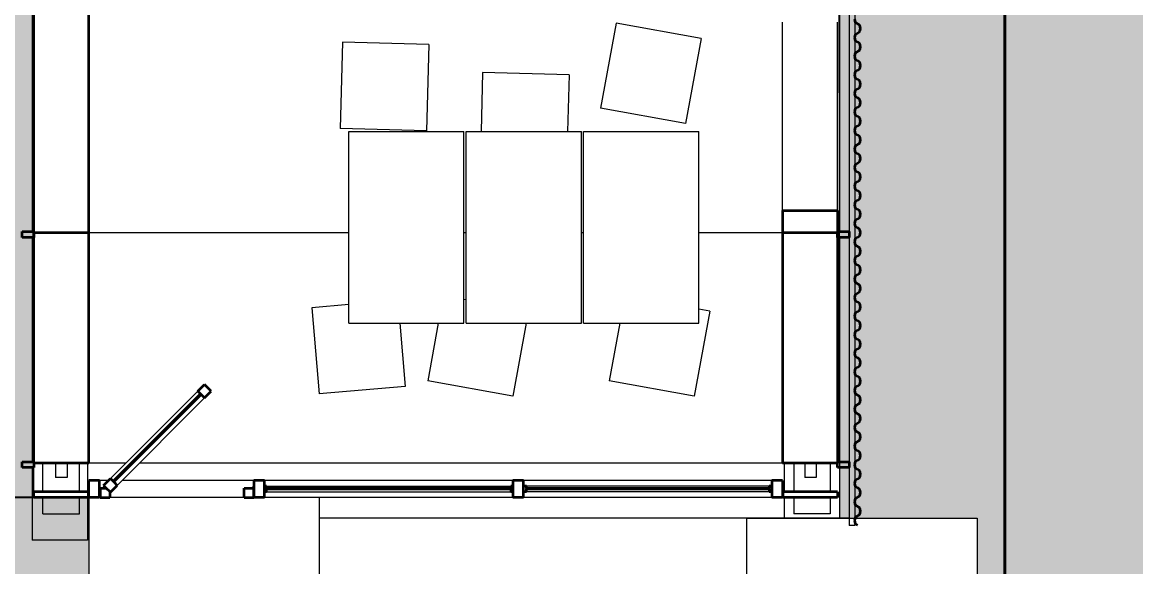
# Model space of a CAD drawing. Header units: millimetres. Extents: x 340455 to 340556, y 7380652 to 7380707.
# Drawn here: x 340482.6 to 340488.4, y 7380677.87 to 7380680.71 of the extents above; entities that cross this region are included whole.
import ezdxf

# ---------------------------------------------------------------- set-up
doc = ezdxf.new("R2010")
doc.units = ezdxf.units.MM
for name, color, linetype, lineweight in [('Anotações', 14, 'Continuous', 5), ('Cortado', 7, 'Continuous', 35), ('Hachuras', 8, 'Continuous', 5), ('Visto', 144, 'Continuous', 5)]:
    doc.layers.add(name, color=color, linetype=linetype, lineweight=lineweight)
doc.layers.add('Esgoto', color=36, linetype='Continuous', lineweight=40, true_color=0x7a3b00)
doc.styles.add('UFABCSBC$0$ROMANS', font='arial.ttf')
doc.dimstyles.new('DIM', dxfattribs={"dimscale": 0.125, "dimtxt": 2.5, "dimasz": 2.5, "dimexe": 1, "dimexo": 1, "dimgap": 1.5, "dimtad": 1, "dimzin": 4, "dimtxsty": 'UFABCSBC$0$ROMANS', "dimcen": 0.09, "dimclrt": 256, "dimadec": 0, "dimazin": 0, "dimtfac": 1, "dimtix": 1, "dimtofl": 0, "dimtmove": 2, "dimatfit": 3, "dimfxl": 1, "dimtolj": 1, "dimtzin": 0, "dimarcsym": 0})

# ---------------------------------------------------------------- blocks, each defined once
blk = doc.blocks.new('SHAPE2DVIEW008')
at = {"color": 0}
for p, q in [((-3023.5, -4647), (-2993.5, -4647)), ((-3023.5, -4707), (-3023.5, -4647)), ((-2993.5, -4647), (-2993.5, -4707)), ((-1823.5, -4647), (-1793.5, -4647)), ((-1823.5, -4707), (-1823.5, -4647)), ((-1793.5, -4647), (-1793.5, -4707)), ((-3401.9, -4986.8), (-3401.9, -4698.5)), ((-3023.5, -4698.5), (-3401.9, -4698.5)), ((-3401.9, -4986.8), (-3401.9, -4698.5)), ((-3023.5, -4698.5), (-3401.9, -4698.5)), ((-3265.1, -4754.5), (-3180.1, -4754.5)), ((-3265.1, -4754.5), (-3265.1, -4944.5)), ((-3180.1, -4707), (-3150.1, -4707)), ((-3180.1, -4990.6), (-3180.1, -4707)), ((-3150.1, -4990.6), (-3150.1, -4707)), ((-3150.1, -4754.5), (-3000, -4754.5)), ((-2993.5, -4707), (-3023.5, -4707)), ((-3000, -4707), (-1800, -4707)), ((-3000, -4993), (-3000, -4707)), ((-1823.5, -4698.5), (-2993.5, -4698.5)), ((-1823.5, -4698.5), (-2993.5, -4698.5)), ((-1793.5, -4707), (-1823.5, -4707)), ((-1800, -4993), (-1800, -4707)), ((-1800, -4707), (-600, -4707)), ((-1800, -4993), (-1800, -4707)), ((-623.5, -4698.5), (-1793.5, -4698.5)), ((-623.5, -4698.5), (-1793.5, -4698.5)), ((-3000, -4820.6), (-3075.1, -4820.6)), ((-3075.1, -4880.6), (-3075.1, -4820.6)), ((-3000, -4880.6), (-3075.1, -4880.6)), ((-3180.1, -4986.8), (-3401.9, -4986.8)), ((-3180.1, -4986.8), (-3401.9, -4986.8)), ((-3265.1, -4944.5), (-3180.1, -4944.5)), ((-3150.1, -4944.5), (-3000, -4944.5)), ((-3000, -4986.8), (-3150.1, -4986.8)), ((-3000, -4986.8), (-3150.1, -4986.8)), ((-4378.9, -4994.7), (-3180.1, -4994.7)), ((-3180.1, -4990.6), (-3180.1, -4993)), ((-3150.1, -4990.6), (-3180.1, -4990.6)), ((-3180.1, -4993), (-3090.1, -4993)), ((-3180.1, -5048.8), (-3180.1, -4993)), ((-3150.1, -4990.6), (-3150.1, -4993)), ((-3090.1, -5048.8), (-3090.1, -4993)), ((-3000, -4993), (-1800, -4993)), ((-3000, -5187), (-3000, -4993)), ((-1800, -6347.3), (-1800, -4993)), ((-1800, -6347.3), (-1800, -4993)), ((-1800, -4993), (-600, -4993)), ((-3180.1, -5852.6), (-3180.1, -5048.8)), ((-3180.1, -5048.8), (-3150.1, -5048.8)), ((-3150.1, -5048.8), (-3120.1, -5048.8)), ((-3120.1, -5048.8), (-3090.1, -5048.8)), ((-3090.1, -5096.9), (-3090.1, -5048.8)), ((-3090.1, -5852.6), (-3090.1, -5167.6)), ((-3000, -8607), (-3000, -5257.7)), ((-3180.1, -5908.4), (-3180.1, -5852.6)), ((-3150.1, -5852.6), (-3180.1, -5852.6)), ((-3150.1, -5848.8), (-3120.1, -5848.8)), ((-3150.1, -5848.8), (-3150.1, -5852.6)), ((-3150.1, -5852.6), (-3120.1, -5852.6)), ((-3120.1, -5848.8), (-3120.1, -5852.6)), ((-3090.1, -5852.6), (-3120.1, -5852.6)), ((-3090.1, -5908.4), (-3090.1, -5852.6)), ((-3180.1, -7202.1), (-3180.1, -5908.4)), ((-3180.1, -5908.4), (-3150.1, -5908.4)), ((-3150.1, -5908.4), (-3120.1, -5908.4)), ((-3150.1, -5919.3), (-3150.1, -5908.4)), ((-3120.1, -5908.4), (-3090.1, -5908.4)), ((-3120.1, -5919.3), (-3120.1, -5908.4)), ((-3090.1, -7202.1), (-3090.1, -5908.4)), ((-3150.1, -5919.3), (-3150.1, -7191.2)), ((-3150.1, -5919.3), (-3135.1, -5919.3)), ((-3131.5, -5919.3), (-3135.1, -5919.3)), ((-3135.1, -5919.3), (-3135.1, -7191.2)), ((-3131.5, -5919.3), (-3120.1, -5919.3)), ((-3131.5, -5919.3), (-3131.5, -7191.2)), ((-3120.1, -5919.3), (-3120.1, -7191.2)), ((-4378.9, -6194.7), (-3288, -6194.7)), ((-3288, -8953), (-3288, -6194.7)), ((-3288, -6194.7), (-3180.1, -6194.7)), ((-2190.2, -6154.6), (-2638.6, -6192.6)), ((-2600.6, -6641), (-2638.6, -6192.6)), ((-2173.9, -6347.3), (-2190.2, -6154.6)), ((-1267.6, -6752.8), (-1256, -6303)), ((-806.2, -6314.5), (-1256, -6303)), ((-817.7, -6764.4), (-806.2, -6314.5)), ((-2271.1, -6347.3), (-1271.1, -6347.3)), ((-2271.1, -6347.3), (-2271.1, -6947.3)), ((-1271.1, -6347.3), (-1271.1, -6947.3)), ((-2271.1, -6613.1), (-2600.6, -6641)), ((-2651.4, -7201.5), (-2570.8, -6758.8)), ((-2271.1, -6813.4), (-2570.8, -6758.8)), ((-817.7, -6764.4), (-1267.6, -6752.8)), ((-2271.1, -6947.3), (-1271.1, -6947.3)), ((-2271.1, -6958.8), (-1271.1, -6958.8)), ((-2271.1, -6958.8), (-2271.1, -7558.8)), ((-2149.8, -6958.8), (-2147.7, -6947.3)), ((-1800, -6958.8), (-1800, -6947.3)), ((-1800, -6958.8), (-1800, -6947.3)), ((-1271.1, -6958.8), (-1271.1, -7558.8)), ((-964.7, -7044.7), (-1271.1, -7036.9)), ((-976.2, -7494.6), (-964.7, -7044.7)), ((-3180.1, -7257.9), (-3180.1, -7202.1)), ((-3150.1, -7202.1), (-3180.1, -7202.1)), ((-3150.1, -7202.1), (-3150.1, -7191.2)), ((-3135.1, -7191.2), (-3150.1, -7191.2)), ((-3150.1, -7191.2), (-3135.1, -7191.2)), ((-3120.1, -7202.1), (-3150.1, -7202.1)), ((-3135.1, -7191.2), (-3131.5, -7191.2)), ((-3120.1, -7191.2), (-3131.5, -7191.2)), ((-3131.5, -7191.2), (-3120.1, -7191.2)), ((-3120.1, -7202.1), (-3120.1, -7191.2)), ((-3090.1, -7202.1), (-3120.1, -7202.1)), ((-3090.1, -7257.9), (-3090.1, -7202.1)), ((-2271.1, -7270.8), (-2651.4, -7201.5)), ((-3180.1, -8551.2), (-3180.1, -7257.9)), ((-3180.1, -7257.9), (-3150.1, -7257.9)), ((-3150.1, -7257.9), (-3120.1, -7257.9)), ((-3150.1, -7259), (-3150.1, -7257.9)), ((-3150.1, -7259), (-3120.1, -7259)), ((-3150.1, -8551.2), (-3150.1, -7259)), ((-3120.1, -7257.9), (-3090.1, -7257.9)), ((-3120.1, -7259), (-3120.1, -7257.9)), ((-3120.1, -8551.2), (-3120.1, -7259)), ((-3090.1, -8551.2), (-3090.1, -7257.9)), ((-976.2, -7494.6), (-1271.1, -7487)), ((-2271.1, -7558.8), (-1271.1, -7558.8)), ((-2271.1, -7570.2), (-1271.1, -7570.2)), ((-2271.1, -7570.2), (-2271.1, -8170.2)), ((-1800, -7570.2), (-1800, -7558.8)), ((-1800, -7570.2), (-1800, -7558.8)), ((-1271.1, -7570.2), (-1271.1, -8170.2)), ((-2651.4, -8146.8), (-2570.8, -7704.1)), ((-2271.1, -7758.7), (-2570.8, -7704.1)), ((-1230.6, -8101.6), (-1150, -7658.8)), ((-707.3, -7739.5), (-1150, -7658.8)), ((-787.9, -8182.2), (-707.3, -7739.5)), ((-787.9, -8182.2), (-1230.6, -8101.6)), ((-2208.7, -8227.5), (-2651.4, -8146.8)), ((-2271.1, -8170.2), (-1271.1, -8170.2)), ((-2208.7, -8227.5), (-2198.3, -8170.2)), ((-1800, -8607), (-1800, -8170.2)), ((-1800, -8607), (-1800, -8170.2)), ((-4378.9, -8419.9), (-3288, -8419.9)), ((-3288, -8419.9), (-3288, -8983)), ((-3180.1, -8607), (-3180.1, -8551.2)), ((-3150.1, -8551.2), (-3180.1, -8551.2)), ((-3150.1, -8551.2), (-3120.1, -8551.2)), ((-3090.1, -8551.2), (-3120.1, -8551.2)), ((-3090.1, -8607), (-3090.1, -8551.2)), ((-3180.1, -8614.9), (-3288, -8614.9)), ((-3180.1, -8614.9), (-3288, -8614.9)), ((-3090.1, -8607), (-3180.1, -8607)), ((-3180.1, -8607), (-3180.1, -8609.4)), ((-3180.1, -8609.4), (-3150.1, -8609.4)), ((-3180.1, -8893), (-3180.1, -8609.4)), ((-3150.1, -8607), (-3150.1, -8609.4)), ((-3150.1, -8893), (-3150.1, -8609.4)), ((-3000, -8614.9), (-3150.1, -8614.9)), ((-3000, -8614.9), (-3150.1, -8614.9)), ((-3000, -8893), (-3000, -8607)), ((-1800, -8607), (-3000, -8607)), ((-1800, -8893), (-1800, -8607)), ((-1800, -8893), (-1800, -8607)), ((-1683, -8607), (-1800, -8607)), ((-1683, -8607), (-1683, -8893)), ((-1683, -8607), (-702, -8607)), ((-1683, -8607), (-702, -8607)), ((-3265.1, -8855.4), (-3265.1, -8665.4)), ((-3180.1, -8665.4), (-3265.1, -8665.4)), ((-3000, -8665.4), (-3150.1, -8665.4)), ((-3000, -8722), (-3075.1, -8722)), ((-3075.1, -8782), (-3075.1, -8722)), ((-3000, -8782), (-3075.1, -8782)), ((-3180.1, -8855.4), (-3265.1, -8855.4)), ((-3000, -8855.4), (-3150.1, -8855.4)), ((-3023.5, -8903.1), (-3288, -8903.1)), ((-3023.5, -8903.1), (-3288, -8903.1)), ((-3150.1, -8893), (-3180.1, -8893)), ((-3023.5, -8893), (-2993.5, -8893)), ((-3023.5, -8953), (-3023.5, -8893)), ((-1800, -8893), (-3000, -8893)), ((-2993.5, -8893), (-2993.5, -8953)), ((-1823.5, -8903.1), (-2993.5, -8903.1)), ((-1823.5, -8903.1), (-2993.5, -8903.1)), ((-1823.5, -8893), (-1793.5, -8893)), ((-1823.5, -8953), (-1823.5, -8893)), ((-1683, -8893), (-1800, -8893)), ((-1793.5, -8893), (-1793.5, -8953)), ((-623.5, -8903.1), (-1793.5, -8903.1)), ((-623.5, -8903.1), (-1793.5, -8903.1)), ((-1683, -8893), (-702, -8893)), ((-3023.5, -8953), (-3325.1, -8953)), ((-3325.1, -8983), (-3325.1, -8953)), ((5724.9, -8983), (-3325.1, -8983)), ((-3323.5, -8998.1), (-3316.4, -8987.4)), ((-3323.5, -8998.1), (-3316.4, -8987.4)), ((-3316.4, -8987.4), (-3299.3, -8983)), ((-3316.4, -8987.4), (-3299.3, -8983)), ((-3299.3, -8983), (-3282.2, -8987.4)), ((-3299.3, -8983), (-3282.2, -8987.4)), ((-3282.2, -8987.4), (-3268, -9008.7)), ((-3282.2, -8987.4), (-3268, -9008.7)), ((-3219.6, -8987.4), (-3233.8, -9008.7)), ((-3233.8, -9008.7), (-3219.6, -8987.4)), ((-3219.6, -8987.4), (-3202.5, -8983)), ((-3219.6, -8987.4), (-3202.5, -8983)), ((-3202.5, -8983), (-3185.4, -8987.4)), ((-3202.5, -8983), (-3185.4, -8987.4)), ((-3185.4, -8987.4), (-3171.2, -9008.7)), ((-3185.4, -8987.4), (-3171.2, -9008.7)), ((-3129.9, -8998.1), (-3122.8, -8987.4)), ((-3129.9, -8998.1), (-3122.8, -8987.4)), ((-3122.8, -8987.4), (-3105.7, -8983)), ((-3122.8, -8987.4), (-3105.7, -8983)), ((-3105.7, -8983), (-3088.6, -8987.4)), ((-3105.7, -8983), (-3088.6, -8987.4)), ((-3088.6, -8987.4), (-3081.5, -8998.1)), ((-3088.6, -8987.4), (-3081.5, -8998.1)), ((-3033.1, -8998.1), (-3026, -8987.4)), ((-3033.1, -8998.1), (-3026, -8987.4)), ((-3026, -8987.4), (-3008.9, -8983)), ((-3026, -8987.4), (-3008.9, -8983)), ((-2993.5, -8953), (-3023.5, -8953)), ((-3008.9, -8983), (-2991.8, -8987.4)), ((-3008.9, -8983), (-2991.8, -8987.4)), ((-1823.5, -8953), (-2993.5, -8953)), ((-2991.8, -8987.4), (-2984.7, -8998.1)), ((-2991.8, -8987.4), (-2984.7, -8998.1)), ((-2936.3, -8998.1), (-2929.2, -8987.4)), ((-2936.3, -8998.1), (-2929.2, -8987.4)), ((-2929.2, -8987.4), (-2912.1, -8983)), ((-2929.2, -8987.4), (-2912.1, -8983)), ((-2912.1, -8983), (-2895, -8987.4)), ((-2912.1, -8983), (-2895, -8987.4)), ((-2895, -8987.4), (-2880.8, -9008.7)), ((-2895, -8987.4), (-2880.8, -9008.7)), ((-2832.4, -8987.4), (-2846.6, -9008.7)), ((-2846.6, -9008.7), (-2832.4, -8987.4)), ((-2832.4, -8987.4), (-2815.3, -8983)), ((-2832.4, -8987.4), (-2815.3, -8983)), ((-2815.3, -8983), (-2798.2, -8987.4)), ((-2815.3, -8983), (-2798.2, -8987.4)), ((-2798.2, -8987.4), (-2784, -9008.7)), ((-2798.2, -8987.4), (-2784, -9008.7)), ((-2735.6, -8987.4), (-2749.8, -9008.7)), ((-2749.8, -9008.7), (-2735.6, -8987.4)), ((-2735.6, -8987.4), (-2718.5, -8983)), ((-2735.6, -8987.4), (-2718.5, -8983)), ((-2718.5, -8983), (-2701.4, -8987.4)), ((-2718.5, -8983), (-2701.4, -8987.4)), ((-2701.4, -8987.4), (-2687.2, -9008.7)), ((-2701.4, -8987.4), (-2687.2, -9008.7)), ((-2638.8, -8987.4), (-2653, -9008.7)), ((-2653, -9008.7), (-2638.8, -8987.4)), ((-2638.8, -8987.4), (-2621.7, -8983)), ((-2638.8, -8987.4), (-2621.7, -8983)), ((-2621.7, -8983), (-2604.6, -8987.4)), ((-2621.7, -8983), (-2604.6, -8987.4)), ((-2604.6, -8987.4), (-2597.5, -8998.1)), ((-2604.6, -8987.4), (-2597.5, -8998.1)), ((-2549.1, -8998.1), (-2542, -8987.4)), ((-2549.1, -8998.1), (-2542, -8987.4)), ((-2542, -8987.4), (-2524.9, -8983)), ((-2542, -8987.4), (-2524.9, -8983)), ((-2524.9, -8983), (-2507.8, -8987.4)), ((-2524.9, -8983), (-2507.8, -8987.4)), ((-2507.8, -8987.4), (-2500.7, -8998.1)), ((-2507.8, -8987.4), (-2500.7, -8998.1)), ((-2452.3, -8998.1), (-2445.2, -8987.4)), ((-2452.3, -8998.1), (-2445.2, -8987.4)), ((-2445.2, -8987.4), (-2428.1, -8983)), ((-2445.2, -8987.4), (-2428.1, -8983)), ((-2428.1, -8983), (-2411, -8987.4)), ((-2428.1, -8983), (-2411, -8987.4)), ((-2411, -8987.4), (-2403.9, -8998.1)), ((-2411, -8987.4), (-2403.9, -8998.1)), ((-2355.5, -8998.1), (-2348.4, -8987.4)), ((-2355.5, -8998.1), (-2348.4, -8987.4)), ((-2348.4, -8987.4), (-2331.3, -8983)), ((-2348.4, -8987.4), (-2331.3, -8983)), ((-2331.3, -8983), (-2314.2, -8987.4)), ((-2331.3, -8983), (-2314.2, -8987.4)), ((-2314.2, -8987.4), (-2307.1, -8998.1)), ((-2314.2, -8987.4), (-2307.1, -8998.1)), ((-2258.7, -8998.1), (-2251.6, -8987.4)), ((-2258.7, -8998.1), (-2251.6, -8987.4)), ((-2251.6, -8987.4), (-2234.5, -8983)), ((-2251.6, -8987.4), (-2234.5, -8983)), ((-2234.5, -8983), (-2217.4, -8987.4)), ((-2234.5, -8983), (-2217.4, -8987.4)), ((-2217.4, -8987.4), (-2210.3, -8998.1)), ((-2217.4, -8987.4), (-2210.3, -8998.1)), ((-2161.9, -8998.1), (-2154.8, -8987.4)), ((-2161.9, -8998.1), (-2154.8, -8987.4)), ((-2154.8, -8987.4), (-2137.7, -8983)), ((-2154.8, -8987.4), (-2137.7, -8983)), ((-2137.7, -8983), (-2120.6, -8987.4)), ((-2137.7, -8983), (-2120.6, -8987.4)), ((-2120.6, -8987.4), (-2106.4, -9008.7)), ((-2120.6, -8987.4), (-2106.4, -9008.7)), ((-2058, -8987.4), (-2072.2, -9008.7)), ((-2072.2, -9008.7), (-2058, -8987.4)), ((-2058, -8987.4), (-2040.9, -8983)), ((-2058, -8987.4), (-2040.9, -8983)), ((-2040.9, -8983), (-2023.8, -8987.4)), ((-2040.9, -8983), (-2023.8, -8987.4)), ((-2023.8, -8987.4), (-2016.7, -8998.1)), ((-2023.8, -8987.4), (-2016.7, -8998.1)), ((-1968.3, -8998.1), (-1961.2, -8987.4)), ((-1968.3, -8998.1), (-1961.2, -8987.4)), ((-1961.2, -8987.4), (-1944.1, -8983)), ((-1961.2, -8987.4), (-1944.1, -8983)), ((-1944.1, -8983), (-1927, -8987.4)), ((-1944.1, -8983), (-1927, -8987.4)), ((-1927, -8987.4), (-1919.9, -8998.1)), ((-1927, -8987.4), (-1919.9, -8998.1)), ((-1864.4, -8987.4), (-1878.6, -9008.7)), ((-1878.6, -9008.7), (-1864.4, -8987.4)), ((-1864.4, -8987.4), (-1847.3, -8983)), ((-1864.4, -8987.4), (-1847.3, -8983)), ((-1847.3, -8983), (-1830.2, -8987.4)), ((-1847.3, -8983), (-1830.2, -8987.4)), ((-1830.2, -8987.4), (-1823.1, -8998.1)), ((-1830.2, -8987.4), (-1823.1, -8998.1)), ((-1793.5, -8953), (-1823.5, -8953)), ((-623.5, -8953), (-1793.5, -8953)), ((-1774.7, -8998.1), (-1767.6, -8987.4)), ((-1774.7, -8998.1), (-1767.6, -8987.4)), ((-1767.6, -8987.4), (-1750.5, -8983)), ((-1767.6, -8987.4), (-1750.5, -8983)), ((-1750.5, -8983), (-1733.4, -8987.4)), ((-1750.5, -8983), (-1733.4, -8987.4)), ((-1733.4, -8987.4), (-1726.3, -8998.1)), ((-1733.4, -8987.4), (-1726.3, -8998.1)), ((-1677.9, -8998.1), (-1670.8, -8987.4)), ((-1677.9, -8998.1), (-1670.8, -8987.4)), ((-1670.8, -8987.4), (-1653.7, -8983)), ((-1670.8, -8987.4), (-1653.7, -8983)), ((-1653.7, -8983), (-1636.6, -8987.4)), ((-1653.7, -8983), (-1636.6, -8987.4)), ((-1636.6, -8987.4), (-1629.5, -8998.1)), ((-1636.6, -8987.4), (-1629.5, -8998.1)), ((-1581.1, -8998.1), (-1574, -8987.4)), ((-1581.1, -8998.1), (-1574, -8987.4)), ((-1574, -8987.4), (-1556.9, -8983)), ((-1574, -8987.4), (-1556.9, -8983)), ((-1556.9, -8983), (-1539.8, -8987.4)), ((-1556.9, -8983), (-1539.8, -8987.4)), ((-1539.8, -8987.4), (-1532.7, -8998.1)), ((-1539.8, -8987.4), (-1532.7, -8998.1)), ((-1484.3, -8998.1), (-1477.2, -8987.4)), ((-1484.3, -8998.1), (-1477.2, -8987.4)), ((-1477.2, -8987.4), (-1460.1, -8983)), ((-1477.2, -8987.4), (-1460.1, -8983)), ((-1460.1, -8983), (-1443, -8987.4)), ((-1460.1, -8983), (-1443, -8987.4)), ((-1443, -8987.4), (-1435.9, -8998.1)), ((-1443, -8987.4), (-1435.9, -8998.1)), ((-1387.5, -8998.1), (-1380.4, -8987.4)), ((-1387.5, -8998.1), (-1380.4, -8987.4)), ((-1380.4, -8987.4), (-1363.3, -8983)), ((-1380.4, -8987.4), (-1363.3, -8983)), ((-1363.3, -8983), (-1346.2, -8987.4)), ((-1363.3, -8983), (-1346.2, -8987.4)), ((-1346.2, -8987.4), (-1332, -9008.7)), ((-1346.2, -8987.4), (-1332, -9008.7)), ((-1290.7, -8998.1), (-1283.6, -8987.4)), ((-1290.7, -8998.1), (-1283.6, -8987.4)), ((-1283.6, -8987.4), (-1266.5, -8983)), ((-1283.6, -8987.4), (-1266.5, -8983)), ((-1266.5, -8983), (-1249.4, -8987.4)), ((-1266.5, -8983), (-1249.4, -8987.4)), ((-1249.4, -8987.4), (-1242.3, -8998.1)), ((-1249.4, -8987.4), (-1242.3, -8998.1)), ((-1193.9, -8998.1), (-1186.8, -8987.4)), ((-1193.9, -8998.1), (-1186.8, -8987.4)), ((-1186.8, -8987.4), (-1169.7, -8983)), ((-1186.8, -8987.4), (-1169.7, -8983)), ((-1169.7, -8983), (-1152.6, -8987.4)), ((-1169.7, -8983), (-1152.6, -8987.4)), ((-1152.6, -8987.4), (-1145.5, -8998.1)), ((-1152.6, -8987.4), (-1145.5, -8998.1)), ((-1097.1, -8998.1), (-1090, -8987.4)), ((-1097.1, -8998.1), (-1090, -8987.4)), ((-1090, -8987.4), (-1072.9, -8983)), ((-1090, -8987.4), (-1072.9, -8983)), ((-1072.9, -8983), (-1055.8, -8987.4)), ((-1072.9, -8983), (-1055.8, -8987.4)), ((-1055.8, -8987.4), (-1048.7, -8998.1)), ((-1055.8, -8987.4), (-1048.7, -8998.1)), ((-1000.3, -8998.1), (-993.2, -8987.4)), ((-1000.3, -8998.1), (-993.2, -8987.4)), ((-993.2, -8987.4), (-976.1, -8983)), ((-993.2, -8987.4), (-976.1, -8983)), ((-976.1, -8983), (-959, -8987.4)), ((-976.1, -8983), (-959, -8987.4)), ((-959, -8987.4), (-951.9, -8998.1)), ((-959, -8987.4), (-951.9, -8998.1)), ((-903.5, -8998.1), (-896.4, -8987.4)), ((-903.5, -8998.1), (-896.4, -8987.4)), ((-896.4, -8987.4), (-879.3, -8983)), ((-896.4, -8987.4), (-879.3, -8983)), ((-879.3, -8983), (-862.2, -8987.4)), ((-879.3, -8983), (-862.2, -8987.4)), ((-862.2, -8987.4), (-848, -9008.7)), ((-862.2, -8987.4), (-848, -9008.7)), ((-806.7, -8998.1), (-799.6, -8987.4)), ((-806.7, -8998.1), (-799.6, -8987.4)), ((-799.6, -8987.4), (-782.5, -8983)), ((-799.6, -8987.4), (-782.5, -8983)), ((-782.5, -8983), (-765.4, -8987.4)), ((-782.5, -8983), (-765.4, -8987.4)), ((-765.4, -8987.4), (-751.2, -9008.7)), ((-765.4, -8987.4), (-751.2, -9008.7)), ((-702.8, -8987.4), (-717, -9008.7)), ((-717, -9008.7), (-702.8, -8987.4)), ((-702.8, -8987.4), (-685.7, -8983)), ((-702.8, -8987.4), (-685.7, -8983)), ((-3268, -9008.7), (-3250.9, -9013.2)), ((-3250.9, -9013.2), (-3268, -9008.7)), ((-3250.9, -9013.2), (-3233.8, -9008.7)), ((-3233.8, -9008.7), (-3250.9, -9013.2)), ((-3171.2, -9008.7), (-3154.1, -9013.2)), ((-3154.1, -9013.2), (-3171.2, -9008.7)), ((-3154.1, -9013.2), (-3137, -9008.7)), ((-3137, -9008.7), (-3154.1, -9013.2)), ((-3137, -9008.7), (-3129.9, -8998.1)), ((-3129.9, -8998.1), (-3137, -9008.7)), ((-3074.4, -9008.7), (-3081.5, -8998.1)), ((-3081.5, -8998.1), (-3074.4, -9008.7)), ((-3074.4, -9008.7), (-3057.3, -9013.2)), ((-3057.3, -9013.2), (-3074.4, -9008.7)), ((-3057.3, -9013.2), (-3040.2, -9008.7)), ((-3040.2, -9008.7), (-3057.3, -9013.2)), ((-3040.2, -9008.7), (-3033.1, -8998.1)), ((-3033.1, -8998.1), (-3040.2, -9008.7)), ((-2977.6, -9008.7), (-2984.7, -8998.1)), ((-2984.7, -8998.1), (-2977.6, -9008.7)), ((-2977.6, -9008.7), (-2960.5, -9013.2)), ((-2960.5, -9013.2), (-2977.6, -9008.7)), ((-2960.5, -9013.2), (-2943.4, -9008.7)), ((-2943.4, -9008.7), (-2960.5, -9013.2)), ((-2943.4, -9008.7), (-2936.3, -8998.1)), ((-2936.3, -8998.1), (-2943.4, -9008.7)), ((-2880.8, -9008.7), (-2863.7, -9013.2)), ((-2863.7, -9013.2), (-2880.8, -9008.7)), ((-2863.7, -9013.2), (-2846.6, -9008.7)), ((-2846.6, -9008.7), (-2863.7, -9013.2)), ((-2784, -9008.7), (-2766.9, -9013.2)), ((-2766.9, -9013.2), (-2784, -9008.7)), ((-2766.9, -9013.2), (-2749.8, -9008.7)), ((-2749.8, -9008.7), (-2766.9, -9013.2)), ((-2687.2, -9008.7), (-2670.1, -9013.2)), ((-2670.1, -9013.2), (-2687.2, -9008.7)), ((-2670.1, -9013.2), (-2653, -9008.7)), ((-2653, -9008.7), (-2670.1, -9013.2)), ((-2590.4, -9008.7), (-2597.5, -8998.1)), ((-2597.5, -8998.1), (-2590.4, -9008.7)), ((-2590.4, -9008.7), (-2573.3, -9013.2)), ((-2573.3, -9013.2), (-2590.4, -9008.7)), ((-2573.3, -9013.2), (-2556.2, -9008.7)), ((-2556.2, -9008.7), (-2573.3, -9013.2)), ((-2556.2, -9008.7), (-2549.1, -8998.1)), ((-2549.1, -8998.1), (-2556.2, -9008.7)), ((-2493.6, -9008.7), (-2500.7, -8998.1)), ((-2500.7, -8998.1), (-2493.6, -9008.7)), ((-2493.6, -9008.7), (-2476.5, -9013.2)), ((-2476.5, -9013.2), (-2493.6, -9008.7)), ((-2476.5, -9013.2), (-2459.4, -9008.7)), ((-2459.4, -9008.7), (-2476.5, -9013.2)), ((-2459.4, -9008.7), (-2452.3, -8998.1)), ((-2452.3, -8998.1), (-2459.4, -9008.7)), ((-2396.8, -9008.7), (-2403.9, -8998.1)), ((-2403.9, -8998.1), (-2396.8, -9008.7)), ((-2396.8, -9008.7), (-2379.7, -9013.2)), ((-2379.7, -9013.2), (-2396.8, -9008.7)), ((-2379.7, -9013.2), (-2362.6, -9008.7)), ((-2362.6, -9008.7), (-2379.7, -9013.2)), ((-2362.6, -9008.7), (-2355.5, -8998.1)), ((-2355.5, -8998.1), (-2362.6, -9008.7)), ((-2300, -9008.7), (-2307.1, -8998.1)), ((-2307.1, -8998.1), (-2300, -9008.7)), ((-2300, -9008.7), (-2282.9, -9013.2)), ((-2282.9, -9013.2), (-2300, -9008.7)), ((-2282.9, -9013.2), (-2265.8, -9008.7)), ((-2265.8, -9008.7), (-2282.9, -9013.2)), ((-2265.8, -9008.7), (-2258.7, -8998.1)), ((-2258.7, -8998.1), (-2265.8, -9008.7)), ((-2203.2, -9008.7), (-2210.3, -8998.1)), ((-2210.3, -8998.1), (-2203.2, -9008.7)), ((-2203.2, -9008.7), (-2186.1, -9013.2)), ((-2186.1, -9013.2), (-2203.2, -9008.7)), ((-2186.1, -9013.2), (-2169, -9008.7)), ((-2169, -9008.7), (-2186.1, -9013.2)), ((-2169, -9008.7), (-2161.9, -8998.1)), ((-2161.9, -8998.1), (-2169, -9008.7)), ((-2106.4, -9008.7), (-2089.3, -9013.2)), ((-2089.3, -9013.2), (-2106.4, -9008.7)), ((-2089.3, -9013.2), (-2072.2, -9008.7)), ((-2072.2, -9008.7), (-2089.3, -9013.2)), ((-2009.6, -9008.7), (-2016.7, -8998.1)), ((-2016.7, -8998.1), (-2009.6, -9008.7)), ((-2009.6, -9008.7), (-1992.5, -9013.2)), ((-1992.5, -9013.2), (-2009.6, -9008.7)), ((-1992.5, -9013.2), (-1975.4, -9008.7)), ((-1975.4, -9008.7), (-1992.5, -9013.2)), ((-1975.4, -9008.7), (-1968.3, -8998.1)), ((-1968.3, -8998.1), (-1975.4, -9008.7)), ((-1912.8, -9008.7), (-1919.9, -8998.1)), ((-1919.9, -8998.1), (-1912.8, -9008.7)), ((-1912.8, -9008.7), (-1895.7, -9013.2)), ((-1895.7, -9013.2), (-1912.8, -9008.7)), ((-1895.7, -9013.2), (-1878.6, -9008.7)), ((-1878.6, -9008.7), (-1895.7, -9013.2)), ((-1816, -9008.7), (-1823.1, -8998.1)), ((-1823.1, -8998.1), (-1816, -9008.7)), ((-1816, -9008.7), (-1798.9, -9013.2)), ((-1798.9, -9013.2), (-1816, -9008.7)), ((-1798.9, -9013.2), (-1781.8, -9008.7)), ((-1781.8, -9008.7), (-1798.9, -9013.2)), ((-1781.8, -9008.7), (-1774.7, -8998.1)), ((-1774.7, -8998.1), (-1781.8, -9008.7)), ((-1719.2, -9008.7), (-1726.3, -8998.1)), ((-1726.3, -8998.1), (-1719.2, -9008.7)), ((-1719.2, -9008.7), (-1702.1, -9013.2)), ((-1702.1, -9013.2), (-1719.2, -9008.7)), ((-1702.1, -9013.2), (-1685, -9008.7)), ((-1685, -9008.7), (-1702.1, -9013.2)), ((-1685, -9008.7), (-1677.9, -8998.1)), ((-1677.9, -8998.1), (-1685, -9008.7)), ((-1622.4, -9008.7), (-1629.5, -8998.1)), ((-1629.5, -8998.1), (-1622.4, -9008.7)), ((-1622.4, -9008.7), (-1605.3, -9013.2)), ((-1605.3, -9013.2), (-1622.4, -9008.7)), ((-1605.3, -9013.2), (-1588.2, -9008.7)), ((-1588.2, -9008.7), (-1605.3, -9013.2)), ((-1588.2, -9008.7), (-1581.1, -8998.1)), ((-1581.1, -8998.1), (-1588.2, -9008.7)), ((-1525.6, -9008.7), (-1532.7, -8998.1)), ((-1532.7, -8998.1), (-1525.6, -9008.7)), ((-1525.6, -9008.7), (-1508.5, -9013.2)), ((-1508.5, -9013.2), (-1525.6, -9008.7)), ((-1508.5, -9013.2), (-1491.4, -9008.7)), ((-1491.4, -9008.7), (-1508.5, -9013.2)), ((-1491.4, -9008.7), (-1484.3, -8998.1)), ((-1484.3, -8998.1), (-1491.4, -9008.7)), ((-1428.8, -9008.7), (-1435.9, -8998.1)), ((-1435.9, -8998.1), (-1428.8, -9008.7)), ((-1428.8, -9008.7), (-1411.7, -9013.2)), ((-1411.7, -9013.2), (-1428.8, -9008.7)), ((-1411.7, -9013.2), (-1394.6, -9008.7)), ((-1394.6, -9008.7), (-1411.7, -9013.2)), ((-1394.6, -9008.7), (-1387.5, -8998.1)), ((-1387.5, -8998.1), (-1394.6, -9008.7)), ((-1332, -9008.7), (-1314.9, -9013.2)), ((-1314.9, -9013.2), (-1332, -9008.7)), ((-1314.9, -9013.2), (-1297.8, -9008.7)), ((-1297.8, -9008.7), (-1314.9, -9013.2)), ((-1297.8, -9008.7), (-1290.7, -8998.1)), ((-1290.7, -8998.1), (-1297.8, -9008.7)), ((-1235.2, -9008.7), (-1242.3, -8998.1)), ((-1242.3, -8998.1), (-1235.2, -9008.7)), ((-1235.2, -9008.7), (-1218.1, -9013.2)), ((-1218.1, -9013.2), (-1235.2, -9008.7)), ((-1218.1, -9013.2), (-1201, -9008.7)), ((-1201, -9008.7), (-1218.1, -9013.2)), ((-1201, -9008.7), (-1193.9, -8998.1)), ((-1193.9, -8998.1), (-1201, -9008.7)), ((-1138.4, -9008.7), (-1145.5, -8998.1)), ((-1145.5, -8998.1), (-1138.4, -9008.7)), ((-1138.4, -9008.7), (-1121.3, -9013.2)), ((-1121.3, -9013.2), (-1138.4, -9008.7)), ((-1121.3, -9013.2), (-1104.2, -9008.7)), ((-1104.2, -9008.7), (-1121.3, -9013.2)), ((-1104.2, -9008.7), (-1097.1, -8998.1)), ((-1097.1, -8998.1), (-1104.2, -9008.7)), ((-1041.6, -9008.7), (-1048.7, -8998.1)), ((-1048.7, -8998.1), (-1041.6, -9008.7)), ((-1041.6, -9008.7), (-1024.5, -9013.2)), ((-1024.5, -9013.2), (-1041.6, -9008.7)), ((-1024.5, -9013.2), (-1007.4, -9008.7)), ((-1007.4, -9008.7), (-1024.5, -9013.2)), ((-1007.4, -9008.7), (-1000.3, -8998.1)), ((-1000.3, -8998.1), (-1007.4, -9008.7)), ((-944.8, -9008.7), (-951.9, -8998.1)), ((-951.9, -8998.1), (-944.8, -9008.7)), ((-944.8, -9008.7), (-927.7, -9013.2)), ((-927.7, -9013.2), (-944.8, -9008.7)), ((-927.7, -9013.2), (-910.6, -9008.7)), ((-910.6, -9008.7), (-927.7, -9013.2)), ((-910.6, -9008.7), (-903.5, -8998.1)), ((-903.5, -8998.1), (-910.6, -9008.7)), ((-848, -9008.7), (-830.9, -9013.2)), ((-830.9, -9013.2), (-848, -9008.7)), ((-830.9, -9013.2), (-813.8, -9008.7)), ((-813.8, -9008.7), (-830.9, -9013.2)), ((-813.8, -9008.7), (-806.7, -8998.1)), ((-806.7, -8998.1), (-813.8, -9008.7)), ((-751.2, -9008.7), (-734.1, -9013.2)), ((-734.1, -9013.2), (-751.2, -9008.7)), ((-734.1, -9013.2), (-717, -9008.7)), ((-717, -9008.7), (-734.1, -9013.2))]:
    blk.add_line(p, q, dxfattribs=at)
at = {"linetype": 'ByBlock'}
for p, q in [((-3116.2, -5141.5), (-2660.8, -5596.1)), ((-2625.5, -5560.7), (-3080.8, -5106.1))]:
    blk.add_line(p, q, dxfattribs=at)
blk = doc.blocks.new('SHAPE2DVIEW012')
at = {"color": 0}
for p, q in [((-3023.5, -4707), (-3023.5, -4647)), ((-3023.5, -4647), (-2993.5, -4647)), ((-2993.5, -4647), (-2993.5, -4707)), ((-1823.5, -4707), (-1823.5, -4647)), ((-1823.5, -4647), (-1793.5, -4647)), ((-1793.5, -4647), (-1793.5, -4707)), ((-3180.1, -4707), (-3150.1, -4707)), ((-3180.1, -4990.6), (-3180.1, -4707)), ((-3150.1, -4990.6), (-3150.1, -4707)), ((-2993.5, -4707), (-3023.5, -4707)), ((-3000, -4707), (-1800, -4707)), ((-3000, -4993), (-3000, -4707)), ((-1793.5, -4707), (-1823.5, -4707)), ((-1800, -4993), (-1800, -4707)), ((-1800, -4707), (-600, -4707)), ((-1800, -4993), (-1800, -4707)), ((-3150.1, -4990.6), (-3180.1, -4990.6)), ((-3180.1, -4993), (-3090.1, -4993)), ((-3180.1, -5048.8), (-3180.1, -4993)), ((-3090.1, -5048.8), (-3090.1, -4993)), ((-3000, -4993), (-1800, -4993)), ((-1800, -4993), (-600, -4993)), ((-3180.1, -5048.8), (-3090.1, -5048.8)), ((-3180.1, -5052.6), (-3180.1, -5102.6)), ((-3130.1, -5052.6), (-3180.1, -5052.6)), ((-3148, -5102.6), (-3180.1, -5102.6)), ((-3148, -5102.6), (-3151.5, -5106.1)), ((-3130.1, -5084.6), (-3148, -5102.6)), ((-3130.1, -5052.6), (-3130.1, -5084.6)), ((-3116.2, -5070.7), (-3130.1, -5084.6)), ((-3116.2, -5070.7), (-3080.8, -5106.1)), ((-3151.5, -5106.1), (-3116.2, -5141.5)), ((-3098.5, -5123.8), (-3116.2, -5141.5)), ((-3095, -5120.2), (-3098.5, -5123.8)), ((-3098.5, -5123.8), (-2643.1, -5578.4)), ((-3080.8, -5106.1), (-3095, -5120.2)), ((-3095, -5120.2), (-2639.6, -5574.9)), ((-2639.6, -5574.9), (-2625.5, -5560.7)), ((-2625.5, -5560.7), (-2590.1, -5596.1)), ((-2660.8, -5596.1), (-2643.1, -5578.4)), ((-2660.8, -5596.1), (-2625.5, -5631.5)), ((-2643.1, -5578.4), (-2639.6, -5574.9)), ((-2625.5, -5631.5), (-2590.1, -5596.1)), ((-3180.1, -5802.6), (-3180.1, -5852.6)), ((-3180.1, -5802.6), (-3130.1, -5802.6)), ((-3180.1, -5852.6), (-3130.1, -5852.6)), ((-3180.1, -5908.4), (-3180.1, -5852.6)), ((-3090.1, -5852.6), (-3180.1, -5852.6)), ((-3130.1, -5802.6), (-3130.1, -5852.6)), ((-3090.1, -5908.4), (-3090.1, -5852.6)), ((-3180.1, -5908.4), (-3150.1, -5908.4)), ((-3150.1, -5908.4), (-3120.1, -5908.4)), ((-3150.1, -5919.3), (-3150.1, -5908.4)), ((-3120.1, -5908.4), (-3090.1, -5908.4)), ((-3120.1, -5919.3), (-3120.1, -5908.4)), ((-3150.1, -5919.3), (-3135.1, -5919.3)), ((-3131.5, -5919.3), (-3135.1, -5919.3)), ((-3135.1, -5919.3), (-3135.1, -7191.2)), ((-3131.5, -5919.3), (-3120.1, -5919.3)), ((-3131.5, -5919.3), (-3131.5, -7191.2)), ((-3180.1, -7257.9), (-3180.1, -7202.1)), ((-3150.1, -7202.1), (-3180.1, -7202.1)), ((-3150.1, -7202.1), (-3150.1, -7191.2)), ((-3135.1, -7191.2), (-3150.1, -7191.2)), ((-3120.1, -7202.1), (-3150.1, -7202.1)), ((-3135.1, -7191.2), (-3131.5, -7191.2)), ((-3120.1, -7191.2), (-3131.5, -7191.2)), ((-3120.1, -7202.1), (-3120.1, -7191.2)), ((-3090.1, -7202.1), (-3120.1, -7202.1)), ((-3090.1, -7257.9), (-3090.1, -7202.1)), ((-3180.1, -7257.9), (-3150.1, -7257.9)), ((-3150.1, -7257.9), (-3120.1, -7257.9)), ((-3150.1, -7272.7), (-3150.1, -7257.9)), ((-3150.1, -7272.7), (-3135.1, -7272.7)), ((-3135.1, -7272.7), (-3135.1, -8536.4)), ((-3131.5, -7272.7), (-3135.1, -7272.7)), ((-3131.5, -7272.7), (-3120.1, -7272.7)), ((-3131.5, -7272.7), (-3131.5, -8536.4)), ((-3120.1, -7257.9), (-3090.1, -7257.9)), ((-3120.1, -7272.7), (-3120.1, -7257.9)), ((-3180.1, -8607), (-3180.1, -8551.2)), ((-3150.1, -8551.2), (-3180.1, -8551.2)), ((-3150.1, -8551.2), (-3150.1, -8536.4)), ((-3135.1, -8536.4), (-3150.1, -8536.4)), ((-3120.1, -8551.2), (-3150.1, -8551.2)), ((-3135.1, -8536.4), (-3131.5, -8536.4)), ((-3120.1, -8536.4), (-3131.5, -8536.4)), ((-3120.1, -8551.2), (-3120.1, -8536.4)), ((-3090.1, -8551.2), (-3120.1, -8551.2)), ((-3090.1, -8607), (-3090.1, -8551.2)), ((-3090.1, -8607), (-3180.1, -8607)), ((-3180.1, -8893), (-3180.1, -8609.4)), ((-3180.1, -8609.4), (-3150.1, -8609.4)), ((-3150.1, -8893), (-3150.1, -8609.4)), ((-3000, -8893), (-3000, -8607)), ((-1800, -8607), (-3000, -8607)), ((-1800, -8893), (-1800, -8607)), ((-1800, -8893), (-1800, -8607)), ((-1683, -8607), (-1800, -8607)), ((-1683, -8607), (-1683, -8893)), ((-3150.1, -8893), (-3180.1, -8893)), ((-3023.5, -8953), (-3023.5, -8893)), ((-3023.5, -8893), (-2993.5, -8893)), ((-1800, -8893), (-3000, -8893)), ((-2993.5, -8893), (-2993.5, -8953)), ((-1823.5, -8953), (-1823.5, -8893)), ((-1823.5, -8893), (-1793.5, -8893)), ((-1683, -8893), (-1800, -8893)), ((-1793.5, -8893), (-1793.5, -8953)), ((-3323.5, -8998.1), (-3316.4, -8987.4)), ((-3316.4, -8987.4), (-3299.3, -8983)), ((-3299.3, -8983), (-3282.2, -8987.4)), ((-3282.2, -8987.4), (-3268, -9008.7)), ((-3233.8, -9008.7), (-3219.6, -8987.4)), ((-3219.6, -8987.4), (-3202.5, -8983)), ((-3202.5, -8983), (-3185.4, -8987.4)), ((-3185.4, -8987.4), (-3171.2, -9008.7)), ((-3129.9, -8998.1), (-3122.8, -8987.4)), ((-3122.8, -8987.4), (-3105.7, -8983)), ((-3105.7, -8983), (-3088.6, -8987.4)), ((-3088.6, -8987.4), (-3081.5, -8998.1)), ((-3033.1, -8998.1), (-3026, -8987.4)), ((-3026, -8987.4), (-3008.9, -8983)), ((-2993.5, -8953), (-3023.5, -8953)), ((-3008.9, -8983), (-2991.8, -8987.4)), ((-2991.8, -8987.4), (-2984.7, -8998.1)), ((-2936.3, -8998.1), (-2929.2, -8987.4)), ((-2929.2, -8987.4), (-2912.1, -8983)), ((-2912.1, -8983), (-2895, -8987.4)), ((-2895, -8987.4), (-2880.8, -9008.7)), ((-2846.6, -9008.7), (-2832.4, -8987.4)), ((-2832.4, -8987.4), (-2815.3, -8983)), ((-2815.3, -8983), (-2798.2, -8987.4)), ((-2798.2, -8987.4), (-2784, -9008.7)), ((-2749.8, -9008.7), (-2735.6, -8987.4)), ((-2735.6, -8987.4), (-2718.5, -8983)), ((-2718.5, -8983), (-2701.4, -8987.4)), ((-2701.4, -8987.4), (-2687.2, -9008.7)), ((-2653, -9008.7), (-2638.8, -8987.4)), ((-2638.8, -8987.4), (-2621.7, -8983)), ((-2621.7, -8983), (-2604.6, -8987.4)), ((-2604.6, -8987.4), (-2597.5, -8998.1)), ((-2549.1, -8998.1), (-2542, -8987.4)), ((-2542, -8987.4), (-2524.9, -8983)), ((-2524.9, -8983), (-2507.8, -8987.4)), ((-2507.8, -8987.4), (-2500.7, -8998.1)), ((-2452.3, -8998.1), (-2445.2, -8987.4)), ((-2445.2, -8987.4), (-2428.1, -8983)), ((-2428.1, -8983), (-2411, -8987.4)), ((-2411, -8987.4), (-2403.9, -8998.1)), ((-2355.5, -8998.1), (-2348.4, -8987.4)), ((-2348.4, -8987.4), (-2331.3, -8983)), ((-2331.3, -8983), (-2314.2, -8987.4)), ((-2314.2, -8987.4), (-2307.1, -8998.1)), ((-2258.7, -8998.1), (-2251.6, -8987.4)), ((-2251.6, -8987.4), (-2234.5, -8983)), ((-2234.5, -8983), (-2217.4, -8987.4)), ((-2217.4, -8987.4), (-2210.3, -8998.1)), ((-2161.9, -8998.1), (-2154.8, -8987.4)), ((-2154.8, -8987.4), (-2137.7, -8983)), ((-2137.7, -8983), (-2120.6, -8987.4)), ((-2120.6, -8987.4), (-2106.4, -9008.7)), ((-2072.2, -9008.7), (-2058, -8987.4)), ((-2058, -8987.4), (-2040.9, -8983)), ((-2040.9, -8983), (-2023.8, -8987.4)), ((-2023.8, -8987.4), (-2016.7, -8998.1)), ((-1968.3, -8998.1), (-1961.2, -8987.4)), ((-1961.2, -8987.4), (-1944.1, -8983)), ((-1944.1, -8983), (-1927, -8987.4)), ((-1927, -8987.4), (-1919.9, -8998.1)), ((-1878.6, -9008.7), (-1864.4, -8987.4)), ((-1864.4, -8987.4), (-1847.3, -8983)), ((-1847.3, -8983), (-1830.2, -8987.4)), ((-1830.2, -8987.4), (-1823.1, -8998.1)), ((-1793.5, -8953), (-1823.5, -8953)), ((-1774.7, -8998.1), (-1767.6, -8987.4)), ((-1767.6, -8987.4), (-1750.5, -8983)), ((-1750.5, -8983), (-1733.4, -8987.4)), ((-1733.4, -8987.4), (-1726.3, -8998.1)), ((-1677.9, -8998.1), (-1670.8, -8987.4)), ((-1670.8, -8987.4), (-1653.7, -8983)), ((-1653.7, -8983), (-1636.6, -8987.4)), ((-1636.6, -8987.4), (-1629.5, -8998.1)), ((-1581.1, -8998.1), (-1574, -8987.4)), ((-1574, -8987.4), (-1556.9, -8983)), ((-1556.9, -8983), (-1539.8, -8987.4)), ((-1539.8, -8987.4), (-1532.7, -8998.1)), ((-1484.3, -8998.1), (-1477.2, -8987.4)), ((-1477.2, -8987.4), (-1460.1, -8983)), ((-1460.1, -8983), (-1443, -8987.4)), ((-1443, -8987.4), (-1435.9, -8998.1)), ((-1387.5, -8998.1), (-1380.4, -8987.4)), ((-1380.4, -8987.4), (-1363.3, -8983)), ((-1363.3, -8983), (-1346.2, -8987.4)), ((-1346.2, -8987.4), (-1332, -9008.7)), ((-1290.7, -8998.1), (-1283.6, -8987.4)), ((-1283.6, -8987.4), (-1266.5, -8983)), ((-1266.5, -8983), (-1249.4, -8987.4)), ((-1249.4, -8987.4), (-1242.3, -8998.1)), ((-1193.9, -8998.1), (-1186.8, -8987.4)), ((-1186.8, -8987.4), (-1169.7, -8983)), ((-1169.7, -8983), (-1152.6, -8987.4)), ((-1152.6, -8987.4), (-1145.5, -8998.1)), ((-1097.1, -8998.1), (-1090, -8987.4)), ((-1090, -8987.4), (-1072.9, -8983)), ((-1072.9, -8983), (-1055.8, -8987.4)), ((-1055.8, -8987.4), (-1048.7, -8998.1)), ((-1000.3, -8998.1), (-993.2, -8987.4)), ((-993.2, -8987.4), (-976.1, -8983)), ((-976.1, -8983), (-959, -8987.4)), ((-959, -8987.4), (-951.9, -8998.1)), ((-903.5, -8998.1), (-896.4, -8987.4)), ((-896.4, -8987.4), (-879.3, -8983)), ((-879.3, -8983), (-862.2, -8987.4)), ((-862.2, -8987.4), (-848, -9008.7)), ((-806.7, -8998.1), (-799.6, -8987.4)), ((-799.6, -8987.4), (-782.5, -8983)), ((-782.5, -8983), (-765.4, -8987.4)), ((-765.4, -8987.4), (-751.2, -9008.7)), ((-717, -9008.7), (-702.8, -8987.4)), ((-702.8, -8987.4), (-685.7, -8983)), ((-3268, -9008.7), (-3250.9, -9013.2)), ((-3250.9, -9013.2), (-3233.8, -9008.7)), ((-3171.2, -9008.7), (-3154.1, -9013.2)), ((-3154.1, -9013.2), (-3137, -9008.7)), ((-3137, -9008.7), (-3129.9, -8998.1)), ((-3081.5, -8998.1), (-3074.4, -9008.7)), ((-3074.4, -9008.7), (-3057.3, -9013.2)), ((-3057.3, -9013.2), (-3040.2, -9008.7)), ((-3040.2, -9008.7), (-3033.1, -8998.1)), ((-2984.7, -8998.1), (-2977.6, -9008.7)), ((-2977.6, -9008.7), (-2960.5, -9013.2)), ((-2960.5, -9013.2), (-2943.4, -9008.7)), ((-2943.4, -9008.7), (-2936.3, -8998.1)), ((-2880.8, -9008.7), (-2863.7, -9013.2)), ((-2863.7, -9013.2), (-2846.6, -9008.7)), ((-2784, -9008.7), (-2766.9, -9013.2)), ((-2766.9, -9013.2), (-2749.8, -9008.7)), ((-2687.2, -9008.7), (-2670.1, -9013.2)), ((-2670.1, -9013.2), (-2653, -9008.7)), ((-2597.5, -8998.1), (-2590.4, -9008.7)), ((-2590.4, -9008.7), (-2573.3, -9013.2)), ((-2573.3, -9013.2), (-2556.2, -9008.7)), ((-2556.2, -9008.7), (-2549.1, -8998.1)), ((-2500.7, -8998.1), (-2493.6, -9008.7)), ((-2493.6, -9008.7), (-2476.5, -9013.2)), ((-2476.5, -9013.2), (-2459.4, -9008.7)), ((-2459.4, -9008.7), (-2452.3, -8998.1)), ((-2403.9, -8998.1), (-2396.8, -9008.7)), ((-2396.8, -9008.7), (-2379.7, -9013.2)), ((-2379.7, -9013.2), (-2362.6, -9008.7)), ((-2362.6, -9008.7), (-2355.5, -8998.1)), ((-2307.1, -8998.1), (-2300, -9008.7)), ((-2300, -9008.7), (-2282.9, -9013.2)), ((-2282.9, -9013.2), (-2265.8, -9008.7)), ((-2265.8, -9008.7), (-2258.7, -8998.1)), ((-2210.3, -8998.1), (-2203.2, -9008.7)), ((-2203.2, -9008.7), (-2186.1, -9013.2)), ((-2186.1, -9013.2), (-2169, -9008.7)), ((-2169, -9008.7), (-2161.9, -8998.1)), ((-2106.4, -9008.7), (-2089.3, -9013.2)), ((-2089.3, -9013.2), (-2072.2, -9008.7)), ((-2016.7, -8998.1), (-2009.6, -9008.7)), ((-2009.6, -9008.7), (-1992.5, -9013.2)), ((-1992.5, -9013.2), (-1975.4, -9008.7)), ((-1975.4, -9008.7), (-1968.3, -8998.1)), ((-1919.9, -8998.1), (-1912.8, -9008.7)), ((-1912.8, -9008.7), (-1895.7, -9013.2)), ((-1895.7, -9013.2), (-1878.6, -9008.7)), ((-1823.1, -8998.1), (-1816, -9008.7)), ((-1816, -9008.7), (-1798.9, -9013.2)), ((-1798.9, -9013.2), (-1781.8, -9008.7)), ((-1781.8, -9008.7), (-1774.7, -8998.1)), ((-1726.3, -8998.1), (-1719.2, -9008.7)), ((-1719.2, -9008.7), (-1702.1, -9013.2)), ((-1702.1, -9013.2), (-1685, -9008.7)), ((-1685, -9008.7), (-1677.9, -8998.1)), ((-1629.5, -8998.1), (-1622.4, -9008.7)), ((-1622.4, -9008.7), (-1605.3, -9013.2)), ((-1605.3, -9013.2), (-1588.2, -9008.7)), ((-1588.2, -9008.7), (-1581.1, -8998.1)), ((-1532.7, -8998.1), (-1525.6, -9008.7)), ((-1525.6, -9008.7), (-1508.5, -9013.2)), ((-1508.5, -9013.2), (-1491.4, -9008.7)), ((-1491.4, -9008.7), (-1484.3, -8998.1)), ((-1435.9, -8998.1), (-1428.8, -9008.7)), ((-1428.8, -9008.7), (-1411.7, -9013.2)), ((-1411.7, -9013.2), (-1394.6, -9008.7)), ((-1394.6, -9008.7), (-1387.5, -8998.1)), ((-1332, -9008.7), (-1314.9, -9013.2)), ((-1314.9, -9013.2), (-1297.8, -9008.7)), ((-1297.8, -9008.7), (-1290.7, -8998.1)), ((-1242.3, -8998.1), (-1235.2, -9008.7)), ((-1235.2, -9008.7), (-1218.1, -9013.2)), ((-1218.1, -9013.2), (-1201, -9008.7)), ((-1201, -9008.7), (-1193.9, -8998.1)), ((-1145.5, -8998.1), (-1138.4, -9008.7)), ((-1138.4, -9008.7), (-1121.3, -9013.2)), ((-1121.3, -9013.2), (-1104.2, -9008.7)), ((-1104.2, -9008.7), (-1097.1, -8998.1)), ((-1048.7, -8998.1), (-1041.6, -9008.7)), ((-1041.6, -9008.7), (-1024.5, -9013.2)), ((-1024.5, -9013.2), (-1007.4, -9008.7)), ((-1007.4, -9008.7), (-1000.3, -8998.1)), ((-951.9, -8998.1), (-944.8, -9008.7)), ((-944.8, -9008.7), (-927.7, -9013.2)), ((-927.7, -9013.2), (-910.6, -9008.7)), ((-910.6, -9008.7), (-903.5, -8998.1)), ((-848, -9008.7), (-830.9, -9013.2)), ((-830.9, -9013.2), (-813.8, -9008.7)), ((-813.8, -9008.7), (-806.7, -8998.1)), ((-751.2, -9008.7), (-734.1, -9013.2)), ((-734.1, -9013.2), (-717, -9008.7))]:
    blk.add_line(p, q, dxfattribs=at)
blk = doc.blocks.new('*D9')
at = {"layer": 'Anotações', "color": 0, "lineweight": -2, "ltscale": 5}
for p, q in [((340483.6316, 7380688.9338), (340479.7343, 7380688.9338)), ((340482.5378, 7380678.2288), (340479.7343, 7380678.2288))]:
    blk.add_line(p, q, dxfattribs=at)
at = {"layer": 'Anotações', "color": 0, "linetype": 'ByBlock', "lineweight": -2, "ltscale": 5}
blk.add_line((340479.8593, 7380678.5413), (340479.8593, 7380688.6213), dxfattribs=at)
at = {"layer": 'Anotações', "color": 0}
for points in [[(340479.9114, 7380688.6213), (340479.8073, 7380688.6213), (340479.8593, 7380688.9338)], [(340479.8073, 7380678.5413), (340479.9114, 7380678.5413), (340479.8593, 7380678.2288)]]:
    blk.add_solid(points, dxfattribs=at)
at = {"layer": 'Defpoints', "color": 0}
for p in [(340479.8593, 7380688.9338), (340483.7566, 7380688.9338), (340482.6628, 7380678.2288)]:
    blk.add_point(p, dxfattribs=at)
at = {"layer": 'Anotações', "insert": (340479.484, 7380683.5813), "char_height": 0.3125, "attachment_point": 5, "rotation": 90, "style": 'UFABCSBC$0$ROMANS'}
blk.add_mtext('\\A1;10,71', dxfattribs=at)
blk = doc.blocks.new('*D10')
at = {"layer": 'Anotações', "color": 0, "lineweight": -2, "ltscale": 5}
for p, q in [((340482.8255, 7380678.2288), (340479.7343, 7380678.2288)), ((340482.8255, 7380674.8309), (340479.7343, 7380674.8309))]:
    blk.add_line(p, q, dxfattribs=at)
at = {"layer": 'Anotações', "color": 0, "linetype": 'ByBlock', "lineweight": -2, "ltscale": 5}
blk.add_line((340479.8593, 7380675.1434), (340479.8593, 7380677.9163), dxfattribs=at)
at = {"layer": 'Anotações', "color": 0}
for points in [[(340479.9114, 7380677.9163), (340479.8073, 7380677.9163), (340479.8593, 7380678.2288)], [(340479.8073, 7380675.1434), (340479.9114, 7380675.1434), (340479.8593, 7380674.8309)]]:
    blk.add_solid(points, dxfattribs=at)
at = {"layer": 'Defpoints', "color": 0}
for p in [(340479.8593, 7380678.2288), (340482.9505, 7380678.2288), (340482.9505, 7380674.8309)]:
    blk.add_point(p, dxfattribs=at)
at = {"layer": 'Anotações', "insert": (340479.484, 7380676.5298), "char_height": 0.3125, "attachment_point": 5, "rotation": 90, "style": 'UFABCSBC$0$ROMANS'}
blk.add_mtext('\\A1;3,40', dxfattribs=at)

msp = doc.modelspace()

# ---------------------------------------------------------------- hatches: boundary and pattern name
at = {"layer": 'Hachuras', "ltscale": 5, "true_color": 0xdce2d0, "transparency": 50331648}
h = msp.add_hatch(color=254, dxfattribs=at)
h.paths.add_polyline_path([(340467.8176, 7380651.6419), (340467.8174, 7380695.4466), (340514.2894, 7380695.4461), (340514.2735, 7380651.6419)])
h.paths.add_polyline_path([(340502.2559, 7380681.813), (340498.2559, 7380681.813), (340498.2559, 7380689.813), (340502.2559, 7380689.813), (340508.6559, 7380689.813), (340508.6559, 7380673.813), (340502.2559, 7380673.813)], flags=16)
h.paths.add_polyline_path([(340497.4559, 7380688.8062), (340497.4559, 7380688.2062), (340498.0559, 7380688.2062), (340498.0559, 7380688.8062)], flags=16)
h.paths.add_polyline_path([(340483.7566, 7380688.9338), (340486.0866, 7380688.9337), (340486.0866, 7380688.3337), (340485.7866, 7380688.3337), (340485.7866, 7380686.9892), (340486.8488, 7380686.9892), (340486.859, 7380678.1209), (340487.5757, 7380678.1209), (340487.5757, 7380674.8309), (340482.9505, 7380674.8309), (340482.9505, 7380678.2288), (340482.6628, 7380678.2288), (340482.6628, 7380686.9892), (340483.7566, 7380686.9892)], flags=16)
h.paths.add_polyline_path([(340487.4208, 7380687.7071), (340487.4208, 7380687.1071), (340488.0208, 7380687.1071), (340488.0208, 7380687.7071)], flags=16)
h.paths.add_polyline_path([(340487.4208, 7380672.763), (340487.4208, 7380672.163), (340488.0208, 7380672.163), (340488.0208, 7380672.763)], flags=16)
h.paths.add_polyline_path([(340509.0559, 7380672.763), (340509.0559, 7380672.163), (340509.6559, 7380672.163), (340509.6559, 7380672.763)], flags=16)
h.paths.add_polyline_path([(340509.0559, 7380682.113), (340509.0559, 7380681.513), (340509.6559, 7380681.513), (340509.6559, 7380682.113)], flags=16)
edge = h.paths.add_edge_path(flags=16)
edge.add_arc((340509.3559, 7380688.0552), 0.3, 0, 360)
h.paths.add_polyline_path([(340483.8626, 7380674.0665), (340483.8626, 7380674.6716), (340483.2716, 7380674.6716), (340483.2716, 7380674.0665)], flags=16)
h.paths.add_polyline_path([(340484.2066, 7380673.328), (340484.2066, 7380673.933), (340483.6156, 7380673.933), (340483.6156, 7380673.328)], flags=16)
h.paths.add_polyline_path([(340483.4977, 7380673.0571), (340483.4977, 7380673.6621), (340482.9067, 7380673.6621), (340482.9067, 7380673.0571)], flags=16)
h.paths.add_polyline_path([(340484.2066, 7380672.5038), (340484.2066, 7380673.1088), (340483.6156, 7380673.1088), (340483.6156, 7380672.5038)], flags=16)
h.paths.add_polyline_path([(340483.5207, 7380672.0715), (340483.5207, 7380672.6766), (340482.9297, 7380672.6766), (340482.9297, 7380672.0715)], flags=16)
h.paths.add_polyline_path([(340483.8839, 7380671.3798), (340483.8839, 7380671.9849), (340483.2929, 7380671.9849), (340483.2929, 7380671.3798)], flags=16)
h.paths.add_polyline_path([(340483.4798, 7380669.998), (340483.4798, 7380670.6031), (340482.8888, 7380670.6031), (340482.8888, 7380669.998)], flags=16)
h.paths.add_polyline_path([(340484.0714, 7380668.353), (340484.0714, 7380668.9581), (340483.4804, 7380668.9581), (340483.4804, 7380668.353)], flags=16)
h.paths.add_polyline_path([(340482.1631, 7380675.5238), (340482.1631, 7380674.9188), (340482.7541, 7380674.9188), (340482.7541, 7380675.5238)], flags=16)
h.paths.add_polyline_path([(340481.8119, 7380676.2353), (340481.8119, 7380675.6302), (340482.4029, 7380675.6302), (340482.4029, 7380676.2353)], flags=16)
h.paths.add_polyline_path([(340481.3796, 7380675.5148), (340481.3796, 7380674.9098), (340481.9706, 7380674.9098), (340481.9706, 7380675.5148)], flags=16)
h.paths.add_polyline_path([(340480.6591, 7380675.821), (340480.6591, 7380675.216), (340481.2501, 7380675.216), (340481.2501, 7380675.821)], flags=16)
h.paths.add_polyline_path([(340479.9567, 7380676.1182), (340479.9567, 7380675.5132), (340480.5477, 7380675.5132), (340480.5477, 7380676.1182)], flags=16)
h.paths.add_polyline_path([(340479.1192, 7380675.713), (340479.1192, 7380675.1079), (340479.7102, 7380675.1079), (340479.7102, 7380675.713)], flags=16)
h.paths.add_polyline_path([(340478.3176, 7380675.4158), (340478.3176, 7380674.8107), (340478.9086, 7380674.8107), (340478.9086, 7380675.4158)], flags=16)
h.paths.add_polyline_path([(340476.6336, 7380675.8841), (340476.6336, 7380675.279), (340477.2246, 7380675.279), (340477.2246, 7380675.8841)], flags=16)
h.paths.add_polyline_path([(340474.4797, 7380674.894), (340474.4797, 7380675.4991), (340473.8887, 7380675.4991), (340473.8887, 7380674.894)], flags=16)

# ---------------------------------------------------------------- linework, layer by layer
at = {"layer": 'Esgoto', "ltscale": 5}
msp.add_line((340487.7208, 7380687.1071), (340487.7208, 7380672.763), dxfattribs=at)
at = {"layer": 'Hachuras', "ltscale": 5}
msp.add_lwpolyline([(340483.7566, 7380688.9338), (340486.0866, 7380688.9337), (340486.0866, 7380688.3337), (340485.7866, 7380688.3337), (340485.7866, 7380686.9892), (340486.8488, 7380686.9892), (340486.859, 7380678.1209), (340487.5757, 7380678.1209), (340487.5757, 7380674.8309), (340482.9505, 7380674.8309), (340482.9505, 7380678.2288), (340482.6628, 7380678.2288), (340482.6628, 7380686.9892), (340483.7566, 7380686.9892)], close=True, dxfattribs=at)
at = {"layer": 'Visto', "ltscale": 5}
msp.add_lwpolyline([(340486.3757, 7380678.1209), (340487.5757, 7380678.1209), (340487.5757, 7380674.8309), (340482.9505, 7380674.8309), (340482.9505, 7380677.03)], dxfattribs=at)

# ---------------------------------------------------------------- block references
at = {"layer": 'Cortado', "xscale": 0.001, "yscale": 0.001, "zscale": 0.001, "rotation": 90}
msp.add_blockref('SHAPE2DVIEW012', (340477.9558, 7380681.4088), dxfattribs=at)
at = {"layer": 'Visto', "xscale": 0.001, "yscale": 0.001, "zscale": 0.001, "rotation": 90}
msp.add_blockref('SHAPE2DVIEW008', (340477.9558, 7380681.4088), dxfattribs=at)

# ---------------------------------------------------------------- dimensions: what is measured, and where the dimension line sits
at = {"layer": 'Anotações', "ltscale": 5}
for base, p1, p2, picture, middle in [((340479.85934, 7380688.93377), (340482.66285, 7380678.22876), (340483.75662, 7380688.93377), '*D9', (340479.48404, 7380683.58127)), ((340479.8593, 7380678.2288), (340482.9505, 7380674.8309), (340482.9505, 7380678.2288), '*D10', (340479.484, 7380676.5298))]:
    dim = msp.add_linear_dim(base=base, p1=p1, p2=p2, angle=90, dimstyle='DIM', override={"dimlfac": 1}, dxfattribs=at)
    dim.commit()
    dim.dimension.update_dxf_attribs({"geometry": picture, "text_midpoint": middle})

doc.saveas('drawing.dxf')
